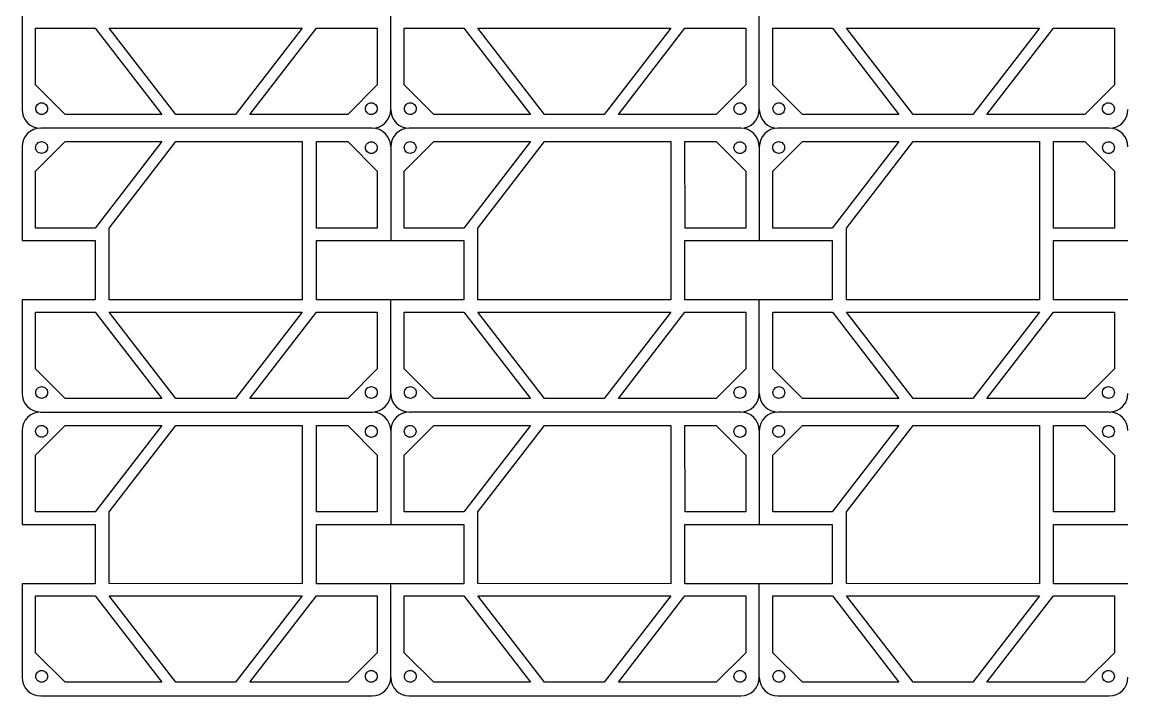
# Model space of a CAD drawing. Extents: x 0 to 498, y 0 to 383.
# Drawn here: x 0 to 298.7, y 0 to 182.1 of the extents above; entities that cross this region are included whole.
import ezdxf

# ---------------------------------------------------------------- set-up
doc = ezdxf.new("R2010")
doc.units = 0
doc.layers.get('0').update_dxf_attribs({"true_color": 0xffffff})

msp = doc.modelspace()

# ---------------------------------------------------------------- linework, layer by layer
at = {"color": 1, "true_color": 0xff0000}
for p, q in [((0, 183.71), (0, 158.43)), ((3.65, 165.07), (3.65, 180.4)), ((3.65, 180.4), (19.74, 180.4)), ((19.74, 180.4), (37.72, 157.07)), ((41.55, 157.07), (23.55, 180.4)), ((23.55, 180.4), (75.65, 180.4)), ((75.65, 180.4), (57.66, 157.07)), ((61.5, 157.07), (79.48, 180.4)), ((79.48, 180.4), (95.94, 180.4)), ((95.94, 180.4), (95.94, 165.07)), ((103.21, 165.07), (103.21, 180.4)), ((103.21, 180.4), (119.3, 180.4)), ((119.3, 180.4), (137.28, 157.07)), ((141.11, 157.07), (123.11, 180.4)), ((123.11, 180.4), (175.21, 180.4)), ((175.21, 180.4), (157.22, 157.07)), ((161.06, 157.07), (179.04, 180.4)), ((179.04, 180.4), (195.5, 180.4)), ((195.5, 180.4), (195.5, 165.07)), ((202.77, 165.07), (202.77, 180.4)), ((202.77, 180.4), (218.86, 180.4)), ((218.86, 180.4), (236.84, 157.07)), ((240.67, 157.07), (222.67, 180.4)), ((222.67, 180.4), (274.77, 180.4)), ((274.77, 180.4), (256.78, 157.07)), ((260.62, 157.07), (278.6, 180.4)), ((278.6, 180.4), (295.06, 180.4)), ((295.06, 180.4), (295.06, 165.07)), ((11.65, 157.07), (3.65, 165.07)), ((95.94, 165.07), (87.94, 157.07)), ((111.21, 157.07), (103.21, 165.07)), ((195.5, 165.07), (187.5, 157.07)), ((210.77, 157.07), (202.77, 165.07)), ((295.06, 165.07), (287.06, 157.07)), ((6.89, 158.67), (6.89, 158.67)), ((95.91, 158.68), (95.91, 158.68)), ((106.44, 158.67), (106.44, 158.67)), ((195.47, 158.68), (195.47, 158.68)), ((206, 158.67), (206, 158.67)), ((295.03, 158.68), (295.03, 158.68)), ((37.72, 157.07), (11.65, 157.07)), ((57.66, 157.07), (41.55, 157.07)), ((87.94, 157.07), (61.5, 157.07)), ((137.28, 157.07), (111.21, 157.07)), ((157.22, 157.07), (141.11, 157.07)), ((187.5, 157.07), (161.06, 157.07)), ((236.84, 157.07), (210.77, 157.07)), ((256.78, 157.07), (240.67, 157.07)), ((287.06, 157.07), (260.62, 157.07)), ((94.53, 153.4), (5.03, 153.4)), ((5.03, 153.4), (5.03, 153.4)), ((194.09, 153.4), (104.58, 153.4)), ((104.58, 153.4), (104.58, 153.4)), ((293.65, 153.4), (204.14, 153.4)), ((204.14, 153.4), (204.14, 153.4)), ((3.65, 141.77), (11.65, 149.77)), ((11.65, 149.77), (37.72, 149.77)), ((37.72, 149.77), (19.72, 126.4)), ((23.55, 126.4), (41.55, 149.77)), ((41.55, 149.77), (75.65, 149.77)), ((75.65, 149.77), (75.65, 107.01)), ((79.49, 126.4), (79.48, 149.77)), ((79.48, 149.77), (87.94, 149.77)), ((87.94, 149.77), (95.94, 141.77)), ((103.21, 141.77), (111.21, 149.77)), ((111.21, 149.77), (137.28, 149.77)), ((137.28, 149.77), (119.28, 126.4)), ((123.11, 126.4), (141.11, 149.77)), ((141.11, 149.77), (175.21, 149.77)), ((175.21, 149.77), (175.21, 107.01)), ((179.05, 126.4), (179.04, 149.77)), ((179.04, 149.77), (187.5, 149.77)), ((187.5, 149.77), (195.5, 141.77)), ((202.77, 141.77), (210.77, 149.77)), ((210.77, 149.77), (236.84, 149.77)), ((236.84, 149.77), (218.84, 126.4)), ((222.67, 126.4), (240.67, 149.77)), ((240.67, 149.77), (274.77, 149.77)), ((274.77, 149.77), (274.77, 107.01)), ((278.61, 126.4), (278.59, 149.77)), ((278.59, 149.77), (287.06, 149.77)), ((287.06, 149.77), (295.06, 141.77)), ((0, 148.37), (0, 130.34)), ((6.85, 148.17), (6.85, 148.17)), ((95.92, 148.15), (95.92, 148.15)), ((99.56, 148.37), (99.56, 130.34)), ((106.41, 148.17), (106.41, 148.17)), ((195.48, 148.15), (195.48, 148.15)), ((199.12, 148.37), (199.12, 130.34)), ((205.97, 148.17), (205.97, 148.17)), ((295.04, 148.15), (295.04, 148.15)), ((3.65, 130.16), (3.65, 141.77)), ((95.94, 141.77), (95.94, 126.4)), ((103.21, 130.16), (103.21, 141.77)), ((195.5, 141.77), (195.5, 126.4)), ((202.77, 130.16), (202.77, 141.77)), ((295.06, 141.77), (295.06, 126.4)), ((0, 130.34), (0, 123.02)), ((3.65, 126.4), (3.65, 130.16)), ((99.56, 130.34), (99.56, 123.02)), ((103.21, 126.4), (103.21, 130.16)), ((199.12, 130.34), (199.12, 123.02)), ((202.77, 126.4), (202.77, 130.16)), ((6.94, 126.4), (3.65, 126.4)), ((19.72, 126.4), (6.94, 126.4)), ((23.55, 107.05), (23.55, 126.4)), ((95.94, 126.4), (79.49, 126.4)), ((106.5, 126.4), (103.21, 126.4)), ((119.28, 126.4), (106.5, 126.4)), ((123.11, 107.05), (123.11, 126.4)), ((195.5, 126.4), (179.05, 126.4)), ((206.06, 126.4), (202.77, 126.4)), ((218.84, 126.4), (206.06, 126.4)), ((222.67, 107.05), (222.67, 126.4)), ((295.06, 126.4), (278.61, 126.4)), ((0, 123.02), (19.72, 123.02)), ((19.72, 123.02), (19.72, 107.01)), ((79.48, 107.01), (79.48, 123.02)), ((79.48, 123.02), (99.56, 123.02)), ((99.56, 123.02), (119.28, 123.02)), ((119.28, 123.02), (119.28, 107.01)), ((179.04, 107.01), (179.04, 123.02)), ((179.04, 123.02), (199.11, 123.02)), ((199.12, 123.02), (218.84, 123.02)), ((218.84, 123.02), (218.84, 107.01)), ((278.59, 107.01), (278.6, 123.02)), ((278.6, 123.02), (298.67, 123.02)), ((19.72, 107.01), (0, 107.01)), ((0, 107.01), (0, 81.73)), ((75.65, 107.01), (23.55, 107.05)), ((99.56, 107.01), (79.48, 107.01)), ((119.28, 107.01), (99.56, 107.01)), ((175.21, 107.01), (123.11, 107.05)), ((199.12, 107.01), (179.04, 107.01)), ((218.84, 107.01), (199.12, 107.01)), ((274.77, 107.01), (222.67, 107.05)), ((298.68, 107.01), (278.59, 107.01)), ((3.65, 88.37), (3.65, 103.7)), ((3.65, 103.7), (19.74, 103.7)), ((19.74, 103.7), (37.72, 80.37)), ((41.55, 80.37), (23.55, 103.7)), ((23.55, 103.7), (75.65, 103.7)), ((75.65, 103.7), (57.66, 80.37)), ((61.5, 80.37), (79.48, 103.7)), ((79.48, 103.7), (95.94, 103.7)), ((95.94, 103.7), (95.94, 88.37)), ((103.21, 88.37), (103.21, 103.7)), ((103.21, 103.7), (119.3, 103.7)), ((119.3, 103.7), (137.28, 80.37)), ((141.11, 80.37), (123.11, 103.7)), ((123.11, 103.7), (175.21, 103.7)), ((175.21, 103.7), (157.22, 80.37)), ((161.06, 80.37), (179.04, 103.7)), ((179.04, 103.7), (195.5, 103.7)), ((195.5, 103.7), (195.5, 88.37)), ((202.77, 88.37), (202.77, 103.7)), ((202.77, 103.7), (218.86, 103.7)), ((218.86, 103.7), (236.84, 80.37)), ((240.67, 80.37), (222.67, 103.7)), ((222.67, 103.7), (274.77, 103.7)), ((274.77, 103.7), (256.78, 80.37)), ((260.62, 80.37), (278.6, 103.7)), ((278.6, 103.7), (295.06, 103.7)), ((295.06, 103.7), (295.06, 88.37)), ((11.65, 80.37), (3.65, 88.37)), ((95.94, 88.37), (87.94, 80.37)), ((111.21, 80.37), (103.21, 88.37)), ((195.5, 88.37), (187.5, 80.37)), ((210.77, 80.37), (202.77, 88.37)), ((295.06, 88.37), (287.06, 80.37)), ((6.89, 81.97), (6.89, 81.97)), ((95.91, 81.98), (95.91, 81.98)), ((106.44, 81.97), (106.44, 81.97)), ((195.47, 81.98), (195.47, 81.98)), ((206, 81.97), (206, 81.97)), ((295.03, 81.98), (295.03, 81.98)), ((37.72, 80.37), (11.65, 80.37)), ((57.66, 80.37), (41.55, 80.37)), ((87.94, 80.37), (61.5, 80.37)), ((137.28, 80.37), (111.21, 80.37)), ((157.22, 80.37), (141.11, 80.37)), ((187.5, 80.37), (161.06, 80.37)), ((236.84, 80.37), (210.77, 80.37)), ((256.78, 80.37), (240.67, 80.37)), ((287.06, 80.37), (260.62, 80.37)), ((5.03, 76.7), (94.53, 76.7)), ((5.03, 76.7), (5.03, 76.7)), ((194.09, 76.7), (104.58, 76.7)), ((104.58, 76.7), (104.58, 76.7)), ((293.65, 76.7), (204.14, 76.7)), ((204.14, 76.7), (204.14, 76.7)), ((3.65, 65.07), (11.65, 73.07)), ((11.65, 73.07), (37.72, 73.07)), ((37.72, 73.07), (19.72, 49.7)), ((23.55, 49.7), (41.55, 73.07)), ((41.55, 73.07), (75.65, 73.07)), ((75.65, 73.07), (75.65, 30.32)), ((79.49, 49.7), (79.48, 73.07)), ((79.48, 73.07), (87.94, 73.07)), ((87.94, 73.07), (95.94, 65.07)), ((103.21, 65.07), (111.21, 73.07)), ((111.21, 73.07), (137.28, 73.07)), ((137.28, 73.07), (119.28, 49.7)), ((123.11, 49.7), (141.11, 73.07)), ((141.11, 73.07), (175.21, 73.07)), ((175.21, 73.07), (175.21, 30.32)), ((179.05, 49.7), (179.04, 73.07)), ((179.04, 73.07), (187.5, 73.07)), ((187.5, 73.07), (195.5, 65.07)), ((202.77, 65.07), (210.77, 73.07)), ((210.77, 73.07), (236.84, 73.07)), ((236.84, 73.07), (218.84, 49.7)), ((222.67, 49.7), (240.67, 73.07)), ((240.67, 73.07), (274.77, 73.07)), ((274.77, 73.07), (274.77, 30.32)), ((278.61, 49.7), (278.59, 73.07)), ((278.59, 73.07), (287.06, 73.07)), ((287.06, 73.07), (295.06, 65.07)), ((0, 71.67), (0, 53.64)), ((6.85, 71.47), (6.85, 71.47)), ((95.92, 71.45), (95.92, 71.45)), ((99.56, 71.67), (99.56, 53.64)), ((106.41, 71.47), (106.41, 71.47)), ((195.48, 71.45), (195.48, 71.45)), ((199.12, 71.67), (199.12, 53.64)), ((205.97, 71.47), (205.97, 71.47)), ((295.04, 71.45), (295.04, 71.45)), ((3.65, 53.46), (3.65, 65.07)), ((95.94, 65.07), (95.94, 49.7)), ((103.21, 53.46), (103.21, 65.07)), ((195.5, 65.07), (195.5, 49.7)), ((202.77, 53.46), (202.77, 65.07)), ((295.06, 65.07), (295.06, 49.7)), ((0, 53.64), (0, 46.32)), ((3.65, 49.7), (3.65, 53.46)), ((99.56, 53.64), (99.56, 46.32)), ((103.21, 49.7), (103.21, 53.46)), ((199.12, 53.64), (199.12, 46.32)), ((202.77, 49.7), (202.77, 53.46)), ((6.94, 49.7), (3.65, 49.7)), ((19.72, 49.7), (6.94, 49.7)), ((23.55, 30.35), (23.55, 49.7)), ((95.94, 49.7), (79.49, 49.7)), ((106.5, 49.7), (103.21, 49.7)), ((119.28, 49.7), (106.5, 49.7)), ((123.11, 30.35), (123.11, 49.7)), ((195.5, 49.7), (179.05, 49.7)), ((206.06, 49.7), (202.77, 49.7)), ((218.84, 49.7), (206.06, 49.7)), ((222.67, 30.35), (222.67, 49.7)), ((295.06, 49.7), (278.61, 49.7)), ((0, 46.32), (19.72, 46.32)), ((19.72, 46.32), (19.72, 30.32)), ((79.48, 30.32), (79.48, 46.32)), ((79.48, 46.32), (99.56, 46.32)), ((99.56, 46.32), (119.28, 46.32)), ((119.28, 46.32), (119.28, 30.32)), ((179.04, 30.32), (179.04, 46.32)), ((179.04, 46.32), (199.11, 46.32)), ((199.12, 46.32), (218.84, 46.32)), ((218.84, 46.32), (218.84, 30.32)), ((278.59, 30.32), (278.6, 46.32)), ((278.6, 46.32), (298.67, 46.32)), ((19.72, 30.32), (0, 30.32)), ((0, 30.32), (0, 5.03)), ((75.65, 30.32), (23.55, 30.35)), ((99.56, 30.32), (79.48, 30.32)), ((119.28, 30.32), (99.56, 30.32)), ((175.21, 30.32), (123.11, 30.35)), ((199.12, 30.32), (179.04, 30.32)), ((218.84, 30.32), (199.12, 30.32)), ((274.77, 30.32), (222.67, 30.35)), ((298.68, 30.32), (278.59, 30.32)), ((3.65, 11.67), (3.65, 27)), ((3.65, 27), (19.74, 27)), ((19.74, 27), (37.72, 3.67)), ((41.55, 3.67), (23.55, 27)), ((23.55, 27), (75.65, 27)), ((75.65, 27), (57.66, 3.67)), ((61.5, 3.67), (79.48, 27)), ((79.48, 27), (95.94, 27)), ((95.94, 27), (95.94, 11.67)), ((103.21, 11.67), (103.21, 27)), ((103.21, 27), (119.3, 27)), ((119.3, 27), (137.28, 3.67)), ((141.11, 3.67), (123.11, 27)), ((123.11, 27), (175.21, 27)), ((175.21, 27), (157.22, 3.67)), ((161.06, 3.67), (179.04, 27)), ((179.04, 27), (195.5, 27)), ((195.5, 27), (195.5, 11.67)), ((202.77, 11.67), (202.77, 27)), ((202.77, 27), (218.86, 27)), ((218.86, 27), (236.84, 3.67)), ((240.67, 3.67), (222.67, 27)), ((222.67, 27), (274.77, 27)), ((274.77, 27), (256.78, 3.67)), ((260.62, 3.67), (278.6, 27)), ((278.6, 27), (295.06, 27)), ((295.06, 27), (295.06, 11.67)), ((11.65, 3.67), (3.65, 11.67)), ((95.94, 11.67), (87.94, 3.67)), ((111.21, 3.67), (103.21, 11.67)), ((195.5, 11.67), (187.5, 3.67)), ((210.77, 3.67), (202.77, 11.67)), ((295.06, 11.67), (287.06, 3.67)), ((6.89, 5.27), (6.89, 5.27)), ((37.72, 3.67), (11.65, 3.67)), ((57.66, 3.67), (41.55, 3.67)), ((87.94, 3.67), (61.5, 3.67)), ((95.91, 5.28), (95.91, 5.28)), ((106.44, 5.27), (106.44, 5.27)), ((137.28, 3.67), (111.21, 3.67)), ((157.22, 3.67), (141.11, 3.67)), ((187.5, 3.67), (161.06, 3.67)), ((195.47, 5.28), (195.47, 5.28)), ((206, 5.27), (206, 5.27)), ((236.84, 3.67), (210.77, 3.67)), ((256.78, 3.67), (240.67, 3.67)), ((287.06, 3.67), (260.62, 3.67)), ((295.03, 5.28), (295.03, 5.28)), ((5.03, 0), (94.53, 0)), ((104.58, 0), (194.09, 0)), ((204.14, 0), (293.65, 0))]:
    msp.add_line(p, q, dxfattribs=at)
for points in [[(99.56, 158.43), (99.56, 166.86), (99.56, 175.29), (99.56, 183.71)], [(199.12, 158.43), (199.12, 166.86), (199.12, 175.29), (199.12, 183.71)], [(0, 158.43), (0, 155.64), (2.24, 153.4), (5.03, 153.4)], [(3.69, 158.67), (3.69, 159.09), (3.85, 159.5), (4.15, 159.8)], [(4.15, 157.54), (3.85, 157.84), (3.69, 158.24), (3.69, 158.67)], [(4.15, 159.8), (4.45, 160.1), (4.86, 160.27), (5.29, 160.27)], [(5.29, 160.27), (5.71, 160.27), (6.12, 160.1), (6.42, 159.8)], [(6.42, 159.8), (6.72, 159.5), (6.89, 159.09), (6.89, 158.67)], [(6.89, 158.67), (6.89, 158.24), (6.72, 157.84), (6.42, 157.54)], [(92.71, 158.68), (92.71, 159.1), (92.88, 159.51), (93.18, 159.81)], [(93.18, 157.55), (92.88, 157.85), (92.71, 158.25), (92.71, 158.68)], [(93.18, 159.81), (93.48, 160.11), (93.89, 160.28), (94.31, 160.28)], [(94.31, 160.28), (94.74, 160.28), (95.15, 160.11), (95.45, 159.81)], [(94.53, 153.4), (97.32, 153.4), (99.56, 155.64), (99.56, 158.43)], [(95.45, 159.81), (95.75, 159.51), (95.91, 159.1), (95.91, 158.68)], [(95.91, 158.68), (95.91, 158.25), (95.75, 157.85), (95.45, 157.55)], [(99.56, 158.43), (99.56, 155.64), (101.8, 153.4), (104.58, 153.4)], [(103.24, 158.67), (103.24, 159.09), (103.41, 159.5), (103.71, 159.8)], [(103.71, 157.54), (103.41, 157.84), (103.24, 158.24), (103.24, 158.67)], [(103.71, 159.8), (104.01, 160.1), (104.42, 160.27), (104.84, 160.27)], [(104.84, 160.27), (105.27, 160.27), (105.68, 160.1), (105.98, 159.8)], [(105.98, 159.8), (106.28, 159.5), (106.44, 159.09), (106.44, 158.67)], [(106.44, 158.67), (106.44, 158.24), (106.28, 157.84), (105.98, 157.54)], [(192.27, 158.68), (192.27, 159.1), (192.44, 159.51), (192.74, 159.81)], [(192.74, 157.55), (192.44, 157.85), (192.27, 158.25), (192.27, 158.68)], [(192.74, 159.81), (193.04, 160.11), (193.45, 160.28), (193.87, 160.28)], [(193.87, 160.28), (194.3, 160.28), (194.7, 160.11), (195, 159.81)], [(194.09, 153.4), (196.88, 153.4), (199.12, 155.64), (199.12, 158.43)], [(195, 159.81), (195.3, 159.51), (195.47, 159.1), (195.47, 158.68)], [(195.47, 158.68), (195.47, 158.25), (195.3, 157.85), (195, 157.55)], [(199.12, 158.43), (199.12, 155.64), (201.36, 153.4), (204.14, 153.4)], [(202.8, 158.67), (202.8, 159.09), (202.97, 159.5), (203.27, 159.8)], [(203.27, 157.54), (202.97, 157.84), (202.8, 158.24), (202.8, 158.67)], [(203.27, 159.8), (203.57, 160.1), (203.98, 160.27), (204.4, 160.27)], [(204.4, 160.27), (204.83, 160.27), (205.23, 160.1), (205.53, 159.8)], [(205.53, 159.8), (205.83, 159.5), (206, 159.09), (206, 158.67)], [(206, 158.67), (206, 158.24), (205.83, 157.84), (205.53, 157.54)], [(291.83, 158.68), (291.83, 159.1), (292, 159.51), (292.3, 159.81)], [(292.3, 157.55), (292, 157.85), (291.83, 158.25), (291.83, 158.68)], [(292.3, 159.81), (292.6, 160.11), (293.01, 160.28), (293.43, 160.28)], [(293.43, 160.28), (293.86, 160.28), (294.26, 160.11), (294.56, 159.81)], [(293.65, 153.4), (296.44, 153.4), (298.68, 155.64), (298.68, 158.43)], [(294.56, 159.81), (294.86, 159.51), (295.03, 159.1), (295.03, 158.68)], [(295.03, 158.68), (295.03, 158.25), (294.86, 157.85), (294.56, 157.55)], [(5.29, 157.07), (4.86, 157.07), (4.45, 157.24), (4.15, 157.54)], [(6.42, 157.54), (6.12, 157.24), (5.71, 157.07), (5.29, 157.07)], [(94.31, 157.08), (93.89, 157.08), (93.48, 157.25), (93.18, 157.55)], [(95.45, 157.55), (95.15, 157.25), (94.74, 157.08), (94.31, 157.08)], [(104.84, 157.07), (104.42, 157.07), (104.01, 157.24), (103.71, 157.54)], [(105.98, 157.54), (105.68, 157.24), (105.27, 157.07), (104.84, 157.07)], [(193.87, 157.08), (193.45, 157.08), (193.04, 157.25), (192.74, 157.55)], [(195, 157.55), (194.7, 157.25), (194.3, 157.08), (193.87, 157.08)], [(204.4, 157.07), (203.98, 157.07), (203.57, 157.24), (203.27, 157.54)], [(205.53, 157.54), (205.23, 157.24), (204.83, 157.07), (204.4, 157.07)], [(293.43, 157.08), (293.01, 157.08), (292.6, 157.25), (292.3, 157.55)], [(294.56, 157.55), (294.26, 157.25), (293.86, 157.08), (293.43, 157.08)], [(5.03, 153.4), (2.24, 153.4), (0, 151.15), (0, 148.37)], [(99.56, 148.37), (99.56, 151.15), (97.32, 153.4), (94.53, 153.4)], [(104.58, 153.4), (101.8, 153.4), (99.56, 151.15), (99.56, 148.37)], [(199.12, 148.37), (199.12, 151.15), (196.88, 153.4), (194.09, 153.4)], [(204.14, 153.4), (201.36, 153.4), (199.12, 151.15), (199.12, 148.37)], [(298.68, 148.37), (298.68, 151.15), (296.44, 153.4), (293.65, 153.4)], [(4.12, 149.3), (4.42, 149.6), (4.83, 149.77), (5.25, 149.77)], [(5.25, 149.77), (5.67, 149.77), (6.08, 149.6), (6.38, 149.3)], [(93.19, 149.28), (93.49, 149.58), (93.9, 149.75), (94.32, 149.75)], [(94.32, 149.75), (94.75, 149.75), (95.15, 149.58), (95.45, 149.28)], [(103.68, 149.3), (103.98, 149.6), (104.38, 149.77), (104.81, 149.77)], [(104.81, 149.77), (105.23, 149.77), (105.64, 149.6), (105.94, 149.3)], [(192.75, 149.28), (193.05, 149.58), (193.46, 149.75), (193.88, 149.75)], [(193.88, 149.75), (194.31, 149.75), (194.71, 149.58), (195.01, 149.28)], [(203.24, 149.3), (203.54, 149.6), (203.94, 149.77), (204.37, 149.77)], [(204.37, 149.77), (204.79, 149.77), (205.2, 149.6), (205.5, 149.3)], [(292.31, 149.28), (292.61, 149.58), (293.02, 149.75), (293.44, 149.75)], [(293.44, 149.75), (293.87, 149.75), (294.27, 149.58), (294.57, 149.28)], [(3.65, 148.17), (3.65, 148.59), (3.82, 149), (4.12, 149.3)], [(4.12, 147.04), (3.82, 147.34), (3.65, 147.74), (3.65, 148.17)], [(5.25, 146.57), (4.83, 146.57), (4.42, 146.74), (4.12, 147.04)], [(6.38, 147.04), (6.08, 146.74), (5.67, 146.57), (5.25, 146.57)], [(6.38, 149.3), (6.68, 149), (6.85, 148.59), (6.85, 148.17)], [(6.85, 148.17), (6.85, 147.74), (6.68, 147.34), (6.38, 147.04)], [(92.72, 148.15), (92.72, 148.57), (92.89, 148.98), (93.19, 149.28)], [(93.19, 147.01), (92.89, 147.31), (92.72, 147.72), (92.72, 148.15)], [(94.32, 146.55), (93.9, 146.55), (93.49, 146.71), (93.19, 147.01)], [(95.45, 147.01), (95.15, 146.71), (94.75, 146.55), (94.32, 146.55)], [(95.45, 149.28), (95.75, 148.98), (95.92, 148.57), (95.92, 148.15)], [(95.92, 148.15), (95.92, 147.72), (95.75, 147.31), (95.45, 147.01)], [(103.21, 148.17), (103.21, 148.59), (103.38, 149), (103.68, 149.3)], [(103.68, 147.04), (103.38, 147.34), (103.21, 147.74), (103.21, 148.17)], [(104.81, 146.57), (104.38, 146.57), (103.98, 146.74), (103.68, 147.04)], [(105.94, 147.04), (105.64, 146.74), (105.23, 146.57), (104.81, 146.57)], [(105.94, 149.3), (106.24, 149), (106.41, 148.59), (106.41, 148.17)], [(106.41, 148.17), (106.41, 147.74), (106.24, 147.34), (105.94, 147.04)], [(192.28, 148.15), (192.28, 148.57), (192.45, 148.98), (192.75, 149.28)], [(192.75, 147.01), (192.45, 147.31), (192.28, 147.72), (192.28, 148.15)], [(193.88, 146.55), (193.46, 146.55), (193.05, 146.71), (192.75, 147.01)], [(195.01, 147.01), (194.71, 146.71), (194.31, 146.55), (193.88, 146.55)], [(195.01, 149.28), (195.31, 148.98), (195.48, 148.57), (195.48, 148.15)], [(195.48, 148.15), (195.48, 147.72), (195.31, 147.31), (195.01, 147.01)], [(202.77, 148.17), (202.77, 148.59), (202.94, 149), (203.24, 149.3)], [(203.24, 147.04), (202.94, 147.34), (202.77, 147.74), (202.77, 148.17)], [(204.37, 146.57), (203.94, 146.57), (203.54, 146.74), (203.24, 147.04)], [(205.5, 147.04), (205.2, 146.74), (204.79, 146.57), (204.37, 146.57)], [(205.5, 149.3), (205.8, 149), (205.97, 148.59), (205.97, 148.17)], [(205.97, 148.17), (205.97, 147.74), (205.8, 147.34), (205.5, 147.04)], [(291.84, 148.15), (291.84, 148.57), (292.01, 148.98), (292.31, 149.28)], [(292.31, 147.01), (292.01, 147.31), (291.84, 147.72), (291.84, 148.15)], [(293.44, 146.55), (293.02, 146.55), (292.61, 146.71), (292.31, 147.01)], [(294.57, 147.01), (294.27, 146.71), (293.87, 146.55), (293.44, 146.55)], [(294.57, 149.28), (294.87, 148.98), (295.04, 148.57), (295.04, 148.15)], [(295.04, 148.15), (295.04, 147.72), (294.87, 147.31), (294.57, 147.01)], [(99.56, 81.73), (99.56, 90.16), (99.56, 98.59), (99.56, 107.01)], [(199.12, 81.73), (199.12, 90.16), (199.12, 98.59), (199.12, 107.01)], [(0, 81.73), (0, 78.94), (2.24, 76.7), (5.03, 76.7)], [(3.69, 81.97), (3.69, 82.39), (3.85, 82.8), (4.15, 83.1)], [(4.15, 80.84), (3.85, 81.14), (3.69, 81.54), (3.69, 81.97)], [(4.15, 83.1), (4.45, 83.4), (4.86, 83.57), (5.29, 83.57)], [(5.29, 80.37), (4.86, 80.37), (4.45, 80.54), (4.15, 80.84)], [(5.29, 83.57), (5.71, 83.57), (6.12, 83.4), (6.42, 83.1)], [(6.42, 80.84), (6.12, 80.54), (5.71, 80.37), (5.29, 80.37)], [(6.42, 83.1), (6.72, 82.8), (6.89, 82.39), (6.89, 81.97)], [(6.89, 81.97), (6.89, 81.54), (6.72, 81.14), (6.42, 80.84)], [(92.71, 81.98), (92.71, 82.4), (92.88, 82.81), (93.18, 83.11)], [(93.18, 80.85), (92.88, 81.15), (92.71, 81.55), (92.71, 81.98)], [(93.18, 83.11), (93.48, 83.41), (93.89, 83.58), (94.31, 83.58)], [(94.31, 80.38), (93.89, 80.38), (93.48, 80.55), (93.18, 80.85)], [(94.31, 83.58), (94.74, 83.58), (95.15, 83.41), (95.45, 83.11)], [(95.45, 80.85), (95.15, 80.55), (94.74, 80.38), (94.31, 80.38)], [(94.53, 76.7), (97.32, 76.7), (99.56, 78.94), (99.56, 81.73)], [(95.45, 83.11), (95.75, 82.81), (95.91, 82.4), (95.91, 81.98)], [(95.91, 81.98), (95.91, 81.55), (95.75, 81.15), (95.45, 80.85)], [(99.56, 81.73), (99.56, 78.94), (101.8, 76.7), (104.58, 76.7)], [(103.24, 81.97), (103.24, 82.39), (103.41, 82.8), (103.71, 83.1)], [(103.71, 80.84), (103.41, 81.14), (103.24, 81.54), (103.24, 81.97)], [(103.71, 83.1), (104.01, 83.4), (104.42, 83.57), (104.84, 83.57)], [(104.84, 80.37), (104.42, 80.37), (104.01, 80.54), (103.71, 80.84)], [(104.84, 83.57), (105.27, 83.57), (105.68, 83.4), (105.98, 83.1)], [(105.98, 80.84), (105.68, 80.54), (105.27, 80.37), (104.84, 80.37)], [(105.98, 83.1), (106.28, 82.8), (106.44, 82.39), (106.44, 81.97)], [(106.44, 81.97), (106.44, 81.54), (106.28, 81.14), (105.98, 80.84)], [(192.27, 81.98), (192.27, 82.4), (192.44, 82.81), (192.74, 83.11)], [(192.74, 80.85), (192.44, 81.15), (192.27, 81.55), (192.27, 81.98)], [(192.74, 83.11), (193.04, 83.41), (193.45, 83.58), (193.87, 83.58)], [(193.87, 80.38), (193.45, 80.38), (193.04, 80.55), (192.74, 80.85)], [(193.87, 83.58), (194.3, 83.58), (194.7, 83.41), (195, 83.11)], [(195, 80.85), (194.7, 80.55), (194.3, 80.38), (193.87, 80.38)], [(194.09, 76.7), (196.88, 76.7), (199.12, 78.94), (199.12, 81.73)], [(195, 83.11), (195.3, 82.81), (195.47, 82.4), (195.47, 81.98)], [(195.47, 81.98), (195.47, 81.55), (195.3, 81.15), (195, 80.85)], [(199.12, 81.73), (199.12, 78.94), (201.36, 76.7), (204.14, 76.7)], [(202.8, 81.97), (202.8, 82.39), (202.97, 82.8), (203.27, 83.1)], [(203.27, 80.84), (202.97, 81.14), (202.8, 81.54), (202.8, 81.97)], [(203.27, 83.1), (203.57, 83.4), (203.98, 83.57), (204.4, 83.57)], [(204.4, 80.37), (203.98, 80.37), (203.57, 80.54), (203.27, 80.84)], [(204.4, 83.57), (204.83, 83.57), (205.23, 83.4), (205.53, 83.1)], [(205.53, 80.84), (205.23, 80.54), (204.83, 80.37), (204.4, 80.37)], [(205.53, 83.1), (205.83, 82.8), (206, 82.39), (206, 81.97)], [(206, 81.97), (206, 81.54), (205.83, 81.14), (205.53, 80.84)], [(291.83, 81.98), (291.83, 82.4), (292, 82.81), (292.3, 83.11)], [(292.3, 80.85), (292, 81.15), (291.83, 81.55), (291.83, 81.98)], [(292.3, 83.11), (292.6, 83.41), (293.01, 83.58), (293.43, 83.58)], [(293.43, 80.38), (293.01, 80.38), (292.6, 80.55), (292.3, 80.85)], [(293.43, 83.58), (293.86, 83.58), (294.26, 83.41), (294.56, 83.11)], [(294.56, 80.85), (294.26, 80.55), (293.86, 80.38), (293.43, 80.38)], [(293.65, 76.7), (296.44, 76.7), (298.68, 78.94), (298.68, 81.73)], [(294.56, 83.11), (294.86, 82.81), (295.03, 82.4), (295.03, 81.98)], [(295.03, 81.98), (295.03, 81.55), (294.86, 81.15), (294.56, 80.85)], [(5.03, 76.7), (2.24, 76.7), (0, 74.45), (0, 71.67)], [(99.56, 71.67), (99.56, 74.45), (97.32, 76.7), (94.53, 76.7)], [(104.58, 76.7), (101.8, 76.7), (99.56, 74.45), (99.56, 71.67)], [(199.12, 71.67), (199.12, 74.45), (196.88, 76.7), (194.09, 76.7)], [(204.14, 76.7), (201.36, 76.7), (199.12, 74.45), (199.12, 71.67)], [(298.68, 71.67), (298.68, 74.45), (296.44, 76.7), (293.65, 76.7)], [(3.65, 71.47), (3.65, 71.89), (3.82, 72.3), (4.12, 72.6)], [(4.12, 72.6), (4.42, 72.9), (4.83, 73.07), (5.25, 73.07)], [(5.25, 73.07), (5.67, 73.07), (6.08, 72.9), (6.38, 72.6)], [(6.38, 72.6), (6.68, 72.3), (6.85, 71.89), (6.85, 71.47)], [(92.72, 71.45), (92.72, 71.87), (92.89, 72.28), (93.19, 72.58)], [(93.19, 72.58), (93.49, 72.88), (93.9, 73.05), (94.32, 73.05)], [(94.32, 73.05), (94.75, 73.05), (95.15, 72.88), (95.45, 72.58)], [(95.45, 72.58), (95.75, 72.28), (95.92, 71.87), (95.92, 71.45)], [(103.21, 71.47), (103.21, 71.89), (103.38, 72.3), (103.68, 72.6)], [(103.68, 72.6), (103.98, 72.9), (104.38, 73.07), (104.81, 73.07)], [(104.81, 73.07), (105.23, 73.07), (105.64, 72.9), (105.94, 72.6)], [(105.94, 72.6), (106.24, 72.3), (106.41, 71.89), (106.41, 71.47)], [(192.28, 71.45), (192.28, 71.87), (192.45, 72.28), (192.75, 72.58)], [(192.75, 72.58), (193.05, 72.88), (193.46, 73.05), (193.88, 73.05)], [(193.88, 73.05), (194.31, 73.05), (194.71, 72.88), (195.01, 72.58)], [(195.01, 72.58), (195.31, 72.28), (195.48, 71.87), (195.48, 71.45)], [(202.77, 71.47), (202.77, 71.89), (202.94, 72.3), (203.24, 72.6)], [(203.24, 72.6), (203.54, 72.9), (203.94, 73.07), (204.37, 73.07)], [(204.37, 73.07), (204.79, 73.07), (205.2, 72.9), (205.5, 72.6)], [(205.5, 72.6), (205.8, 72.3), (205.97, 71.89), (205.97, 71.47)], [(291.84, 71.45), (291.84, 71.87), (292.01, 72.28), (292.31, 72.58)], [(292.31, 72.58), (292.61, 72.88), (293.02, 73.05), (293.44, 73.05)], [(293.44, 73.05), (293.87, 73.05), (294.27, 72.88), (294.57, 72.58)], [(294.57, 72.58), (294.87, 72.28), (295.04, 71.87), (295.04, 71.45)], [(4.12, 70.34), (3.82, 70.64), (3.65, 71.04), (3.65, 71.47)], [(5.25, 69.87), (4.83, 69.87), (4.42, 70.04), (4.12, 70.34)], [(6.38, 70.34), (6.08, 70.04), (5.67, 69.87), (5.25, 69.87)], [(6.85, 71.47), (6.85, 71.04), (6.68, 70.64), (6.38, 70.34)], [(93.19, 70.31), (92.89, 70.61), (92.72, 71.02), (92.72, 71.45)], [(94.32, 69.85), (93.9, 69.85), (93.49, 70.01), (93.19, 70.31)], [(95.45, 70.31), (95.15, 70.01), (94.75, 69.85), (94.32, 69.85)], [(95.92, 71.45), (95.92, 71.02), (95.75, 70.61), (95.45, 70.31)], [(103.68, 70.34), (103.38, 70.64), (103.21, 71.04), (103.21, 71.47)], [(104.81, 69.87), (104.38, 69.87), (103.98, 70.04), (103.68, 70.34)], [(105.94, 70.34), (105.64, 70.04), (105.23, 69.87), (104.81, 69.87)], [(106.41, 71.47), (106.41, 71.04), (106.24, 70.64), (105.94, 70.34)], [(192.75, 70.31), (192.45, 70.61), (192.28, 71.02), (192.28, 71.45)], [(193.88, 69.85), (193.46, 69.85), (193.05, 70.01), (192.75, 70.31)], [(195.01, 70.31), (194.71, 70.01), (194.31, 69.85), (193.88, 69.85)], [(195.48, 71.45), (195.48, 71.02), (195.31, 70.61), (195.01, 70.31)], [(203.24, 70.34), (202.94, 70.64), (202.77, 71.04), (202.77, 71.47)], [(204.37, 69.87), (203.94, 69.87), (203.54, 70.04), (203.24, 70.34)], [(205.5, 70.34), (205.2, 70.04), (204.79, 69.87), (204.37, 69.87)], [(205.97, 71.47), (205.97, 71.04), (205.8, 70.64), (205.5, 70.34)], [(292.31, 70.31), (292.01, 70.61), (291.84, 71.02), (291.84, 71.45)], [(293.44, 69.85), (293.02, 69.85), (292.61, 70.01), (292.31, 70.31)], [(294.57, 70.31), (294.27, 70.01), (293.87, 69.85), (293.44, 69.85)], [(295.04, 71.45), (295.04, 71.02), (294.87, 70.61), (294.57, 70.31)], [(99.56, 5.03), (99.56, 13.46), (99.56, 21.89), (99.56, 30.32)], [(199.12, 5.03), (199.12, 13.46), (199.12, 21.89), (199.12, 30.32)], [(3.69, 5.27), (3.69, 5.69), (3.85, 6.1), (4.15, 6.4)], [(4.15, 6.4), (4.45, 6.7), (4.86, 6.87), (5.29, 6.87)], [(5.29, 6.87), (5.71, 6.87), (6.12, 6.7), (6.42, 6.4)], [(6.42, 6.4), (6.72, 6.1), (6.89, 5.69), (6.89, 5.27)], [(92.71, 5.28), (92.71, 5.7), (92.88, 6.11), (93.18, 6.41)], [(93.18, 6.41), (93.48, 6.71), (93.89, 6.88), (94.31, 6.88)], [(94.31, 6.88), (94.74, 6.88), (95.15, 6.71), (95.45, 6.41)], [(95.45, 6.41), (95.75, 6.11), (95.91, 5.7), (95.91, 5.28)], [(103.24, 5.27), (103.24, 5.69), (103.41, 6.1), (103.71, 6.4)], [(103.71, 6.4), (104.01, 6.7), (104.42, 6.87), (104.84, 6.87)], [(104.84, 6.87), (105.27, 6.87), (105.68, 6.7), (105.98, 6.4)], [(105.98, 6.4), (106.28, 6.1), (106.44, 5.69), (106.44, 5.27)], [(192.27, 5.28), (192.27, 5.7), (192.44, 6.11), (192.74, 6.41)], [(192.74, 6.41), (193.04, 6.71), (193.45, 6.88), (193.87, 6.88)], [(193.87, 6.88), (194.3, 6.88), (194.7, 6.71), (195, 6.41)], [(195, 6.41), (195.3, 6.11), (195.47, 5.7), (195.47, 5.28)], [(202.8, 5.27), (202.8, 5.69), (202.97, 6.1), (203.27, 6.4)], [(203.27, 6.4), (203.57, 6.7), (203.98, 6.87), (204.4, 6.87)], [(204.4, 6.87), (204.83, 6.87), (205.23, 6.7), (205.53, 6.4)], [(205.53, 6.4), (205.83, 6.1), (206, 5.69), (206, 5.27)], [(291.83, 5.28), (291.83, 5.7), (292, 6.11), (292.3, 6.41)], [(292.3, 6.41), (292.6, 6.71), (293.01, 6.88), (293.43, 6.88)], [(293.43, 6.88), (293.86, 6.88), (294.26, 6.71), (294.56, 6.41)], [(294.56, 6.41), (294.86, 6.11), (295.03, 5.7), (295.03, 5.28)], [(0, 5.03), (0, 2.24), (2.24, 0), (5.03, 0)], [(4.15, 4.14), (3.85, 4.44), (3.69, 4.84), (3.69, 5.27)], [(5.29, 3.67), (4.86, 3.67), (4.45, 3.84), (4.15, 4.14)], [(6.42, 4.14), (6.12, 3.84), (5.71, 3.67), (5.29, 3.67)], [(6.89, 5.27), (6.89, 4.84), (6.72, 4.44), (6.42, 4.14)], [(93.18, 4.15), (92.88, 4.45), (92.71, 4.85), (92.71, 5.28)], [(94.31, 3.68), (93.89, 3.68), (93.48, 3.85), (93.18, 4.15)], [(95.45, 4.15), (95.15, 3.85), (94.74, 3.68), (94.31, 3.68)], [(94.53, 0), (97.32, 0), (99.56, 2.24), (99.56, 5.03)], [(95.91, 5.28), (95.91, 4.85), (95.75, 4.45), (95.45, 4.15)], [(99.56, 5.03), (99.56, 2.24), (101.8, 0), (104.58, 0)], [(103.71, 4.14), (103.41, 4.44), (103.24, 4.84), (103.24, 5.27)], [(104.84, 3.67), (104.42, 3.67), (104.01, 3.84), (103.71, 4.14)], [(105.98, 4.14), (105.68, 3.84), (105.27, 3.67), (104.84, 3.67)], [(106.44, 5.27), (106.44, 4.84), (106.28, 4.44), (105.98, 4.14)], [(192.74, 4.15), (192.44, 4.45), (192.27, 4.85), (192.27, 5.28)], [(193.87, 3.68), (193.45, 3.68), (193.04, 3.85), (192.74, 4.15)], [(195, 4.15), (194.7, 3.85), (194.3, 3.68), (193.87, 3.68)], [(194.09, 0), (196.88, 0), (199.12, 2.24), (199.12, 5.03)], [(195.47, 5.28), (195.47, 4.85), (195.3, 4.45), (195, 4.15)], [(199.12, 5.03), (199.12, 2.24), (201.36, 0), (204.14, 0)], [(203.27, 4.14), (202.97, 4.44), (202.8, 4.84), (202.8, 5.27)], [(204.4, 3.67), (203.98, 3.67), (203.57, 3.84), (203.27, 4.14)], [(205.53, 4.14), (205.23, 3.84), (204.83, 3.67), (204.4, 3.67)], [(206, 5.27), (206, 4.84), (205.83, 4.44), (205.53, 4.14)], [(292.3, 4.15), (292, 4.45), (291.83, 4.85), (291.83, 5.28)], [(293.43, 3.68), (293.01, 3.68), (292.6, 3.85), (292.3, 4.15)], [(294.56, 4.15), (294.26, 3.85), (293.86, 3.68), (293.43, 3.68)], [(293.65, 0), (296.44, 0), (298.68, 2.24), (298.68, 5.03)], [(295.03, 5.28), (295.03, 4.85), (294.86, 4.45), (294.56, 4.15)]]:
    msp.add_open_spline(points, degree=3, dxfattribs=at)

doc.saveas('drawing.dxf')
